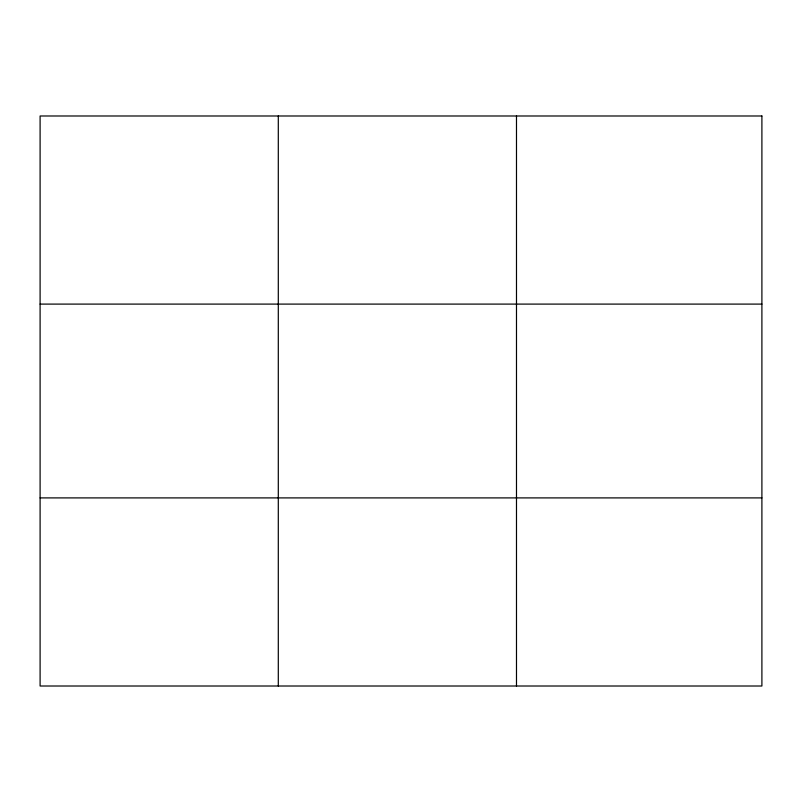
<?xml version="1.0" encoding="UTF-8"?>
<svg xmlns="http://www.w3.org/2000/svg" width="802" height="802" viewBox="0 0 802 802"><rect width="100%" height="100%" fill="white"/><g stroke="black" fill="none" stroke-linecap="round" stroke-linejoin="round"><path stroke-width="1.2" d="M278.294 115.989L278.294 686.011M516.488 115.989L516.488 686.011M40.1 304.098L761.9 304.098M40.1 497.902L761.9 497.902M761.9 115.989L761.9 686.011L40.1 686.011L40.1 115.989L761.9 115.989"/></g></svg>
